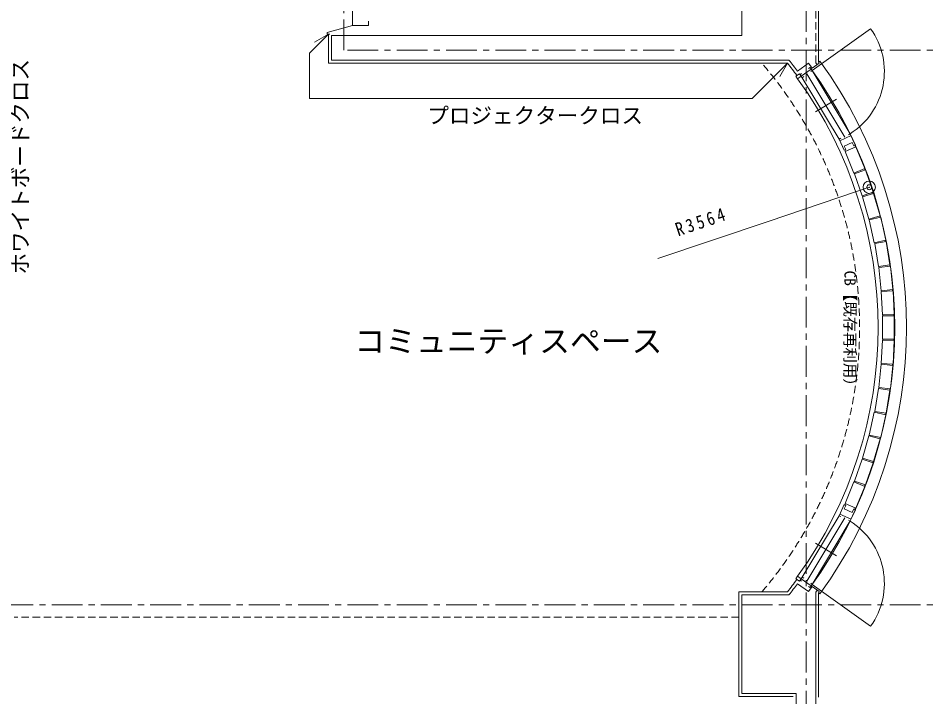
# Model space of a CAD drawing. Units: millimetres at full size, sheet at 1:50; details may follow other scales. Extents: x -18293 to 19316, y -13157 to 12422.
# Drawn here: x 2965 to 10361, y -2837 to 2671 of the extents above; entities that cross this region are included whole.
import ezdxf
from ezdxf.enums import TextEntityAlignment as Align

# ---------------------------------------------------------------- set-up
doc = ezdxf.new("R2010")
doc.units = ezdxf.units.MM
doc.header["$LTSCALE"] = 50
doc.header["$PDMODE"] = 32
doc.header["$PDSIZE"] = 40
doc.linetypes.add('CHAIN1', pattern=[8, 5, -1, 1, -1])
doc.linetypes.add('DASHED1', pattern=[1.8, 1.2, -0.6])
for name, color, linetype, lineweight in [('1-1_表（文字_固定）', 4, 'Continuous', 9), ('1-2', 3, 'Continuous', 18), ('1-3', 7, 'Continuous', 13), ('1-4', 4, 'Continuous', 9), ('1-8', 4, 'Continuous', 9), ('1-B', 4, 'Continuous', 9)]:
    doc.layers.add(name, color=color, linetype=linetype, lineweight=lineweight)
doc.layers.add('1-5_建具姿図', color=3, linetype='Continuous')
doc.styles.add('ＭＳ ゴシック', font='')
doc.styles.get('ＭＳ ゴシック').set_extended_font_data('MS Gothic')

msp = doc.modelspace()

# ---------------------------------------------------------------- linework, layer by layer
at = {"layer": '1-1_表（文字_固定）', "linetype": 'CHAIN1'}
for p, q in [((5607.18, 2410.61), (5607.18, 9360.61)), ((9357.18, -8639.39), (9357.18, 9360.61)), ((13486.5, 2410.61), (5607.18, 2410.61)), ((13486.5, -2089.39), (-14692.82, -2089.39))]:
    msp.add_line(p, q, dxfattribs=at)
at = {"layer": '1-2'}
for p, q in [((9457.18, 3160.61), (9457.18, 2314.61)), ((8837.18, 2530.61), (8837.18, 2930.61)), ((5482.18, 2305.61), (5482.18, 2540.68)), ((5707.18, 2530.61), (5507.18, 2530.61)), ((5707.18, 2530.61), (8837.18, 2530.61)), ((9206.8, 2305.61), (5482.18, 2305.61)), ((9407.38, 2264.08), (9464.29, 2304.79)), ((9206.8, -1984.39), (8812.18, -1984.39)), ((8812.18, -2834.39), (8812.18, -1984.39)), ((9407.38, -1942.85), (9464.29, -1983.57)), ((9457.18, -2839.39), (9457.18, -1993.38)), ((8812.18, -2834.39), (9252.18, -2834.39))]:
    msp.add_line(p, q, dxfattribs=at)
for radius, start, end in [(3459.06, 36.24456, 38.32418), (3664.06, 35.81655, 36.00602), (3459.06, 321.67582, 323.75544), (3664.06, 323.99398, 324.18345)]:
    msp.add_arc((6493.12, 160.61), radius, start, end, dxfattribs=at)
at = {"layer": '1-3', "linetype": 'DASHED1'}
msp.add_line((9437.18, 2308.1), (9437.18, 4860.61), dxfattribs=at)
at = {"layer": '1-3'}
for p, q in [((5507.18, 2330.61), (5507.18, 2530.61)), ((9218.88, 2330.61), (5507.18, 2330.61)), ((9378.29, -1983.52), (9288.33, -1919.16)), ((9407.38, -1942.85), (9378.29, -1983.52)), ((8837.18, -2809.39), (8837.18, -2009.39)), ((9218.88, -2009.39), (8837.18, -2009.39)), ((8837.18, -2809.39), (9277.18, -2809.39)), ((9277.18, -3984.39), (9277.18, -2809.39))]:
    msp.add_line(p, q, dxfattribs=at)
msp.add_lwpolyline([(9407.38, 2264.08), (9378.29, 2304.74), (9288.33, 2240.39)], dxfattribs=at)
for start, end in [(36.65098, 38.52354), (321.47646, 323.34902)]:
    msp.add_arc((6493.12, 160.61), 3484.06, start, end, dxfattribs=at)
at = {"layer": '1-4'}
for p, q in [((9881.49, 2584.84), (9407.98, 2246.06)), ((9458.43, 2312.9), (9470.6, 2321.68)), ((9303.37, 2220.41), (9274.88, 2200.02)), ((9309.19, 2212.27), (9303.37, 2220.41)), ((9321.39, 2221), (9309.19, 2212.27)), ((9399.25, 2258.26), (9317.92, 2200.07)), ((9673.4, 1705.47), (9365.08, 2220.38)), ((9390.52, 2270.46), (9378.32, 2261.73)), ((9407.98, 2246.06), (9390.52, 2270.46)), ((9407.98, 2246.06), (9395.78, 2237.33)), ((9716.3, 1731.16), (9407.98, 2246.06)), ((9289.43, 2179.69), (9274.88, 2200.02)), ((9317.92, 2200.07), (9289.43, 2179.69)), ((9326.65, 2187.88), (9309.19, 2212.27)), ((9338.85, 2196.6), (9326.65, 2187.88)), ((9326.65, 2187.88), (9625.21, 1689.88)), ((9605.03, 2014.3), (9433.44, 1911.55)), ((9631.41, 1676.22), (9722.49, 1717.49)), ((9702.63, 1724.97), (9716.3, 1731.16)), ((9716.3, 1731.16), (9757.58, 1640.07)), ((9625.21, 1689.88), (9638.88, 1696.07)), ((9625.21, 1689.88), (9666.49, 1598.8)), ((9731.53, 1661.21), (9667.77, 1632.31)), ((9667.77, 1632.31), (9680.16, 1604.99)), ((9731.53, 1661.21), (9743.91, 1633.88)), ((9757.58, 1640.07), (9743.91, 1633.88)), ((9759.93, 1624.85), (9753.81, 1638.37)), ((9680.16, 1604.99), (9666.49, 1598.8)), ((9677.51, 1591.21), (9672.78, 1601.65)), ((9674.74, 1590.08), (9762.71, 1625.98)), ((9674.75, 1590.08), (9746.55, 1414.17)), ((9762.71, 1625.98), (9834.51, 1450.07)), ((9746.53, 1414.16), (9834.51, 1450.07)), ((9749.33, 1415.3), (9751.66, 1408.61)), ((9749.72, 1407.93), (9839.47, 1439.14)), ((9749.74, 1407.94), (9812.14, 1228.48)), ((9831.73, 1448.93), (9835.6, 1437.8)), ((9839.47, 1439.14), (9901.87, 1259.68)), ((9870.57, 1298.75), (9775.8, 1266.82)), ((9812.12, 1228.47), (9901.87, 1259.68)), ((9899.04, 1258.7), (9902.34, 1247.33)), ((9905.54, 1248.26), (9814.29, 1221.82)), ((9866.9, 1040.24), (9814.29, 1221.82)), ((9814.95, 1229.46), (9816.95, 1222.59)), ((9958.41, 1065.76), (9905.54, 1248.26)), ((9958.41, 1065.76), (9866.9, 1040.24)), ((9963.25, 1054.55), (9870.44, 1034.2)), ((9873.37, 1034.84), (9871.51, 1041.52)), ((9960.32, 1053.9), (9957.11, 1065.4)), ((9963.24, 1054.54), (10003.92, 868.95)), ((9870.44, 1034.2), (9911.12, 848.61)), ((10003.93, 868.95), (9911.12, 848.61)), ((9914.25, 842.35), (10008.04, 857.47)), ((9914.25, 842.35), (9944.5, 654.77)), ((9917.21, 842.82), (9915.72, 849.62)), ((10005.08, 856.99), (10002.52, 868.64)), ((10008.04, 857.47), (10038.29, 669.89)), ((10038.29, 669.89), (9944.48, 654.77)), ((10038.48, 657.85), (10036.59, 669.62)), ((10041.47, 658.17), (9946.99, 648.23)), ((9946.99, 648.23), (9966.86, 459.27)), ((9949.97, 648.54), (9948.85, 655.47)), ((10041.47, 658.17), (10061.34, 469.21)), ((10061.34, 469.21), (9966.86, 459.27)), ((10063.08, 457.34), (9967.5, 452.3)), ((9967.5, 452.3), (9977.5, 262.56)), ((9970.5, 452.46), (9969.75, 459.58)), ((10060.09, 457.18), (10058.85, 468.95)), ((10063.08, 457.34), (10073.08, 267.6)), ((10073.08, 267.6), (9977.5, 262.56)), ((9981.42, 255.6), (9981.04, 262.75)), ((10070.42, 255.6), (10069.8, 267.43)), ((10073.42, 255.6), (10073.42, 65.62)), ((9967.5, -131.08), (9977.5, 58.66)), ((10073.08, 53.63), (9977.5, 58.66)), ((10073.42, 65.62), (9978.42, 65.62)), ((9981.42, 65.62), (9981.04, 58.47)), ((10063.08, -136.11), (10073.08, 53.63)), ((10070.42, 65.62), (10069.8, 53.8)), ((9946.99, -327), (9966.86, -138.05)), ((10061.34, -147.98), (9966.86, -138.05)), ((10063.08, -136.11), (9967.5, -131.08)), ((9970.5, -131.23), (9969.75, -138.35)), ((10060.09, -135.95), (10058.85, -147.72)), ((10041.47, -336.94), (10061.34, -147.98)), ((9914.25, -521.12), (9944.5, -333.54)), ((10041.47, -336.94), (9946.99, -327)), ((9949.97, -327.32), (9948.85, -334.25)), ((10038.48, -336.63), (10036.59, -348.39)), ((9870.44, -712.98), (9911.12, -527.38)), ((10003.93, -547.73), (9911.12, -527.38)), ((9914.25, -521.12), (10008.04, -536.24)), ((9917.21, -521.6), (9915.72, -528.39)), ((9963.24, -733.32), (10003.92, -547.72)), ((10005.08, -535.77), (10002.52, -547.42)), ((9866.9, -719.01), (9814.29, -900.59)), ((9958.41, -744.54), (9866.9, -719.01)), ((9963.25, -733.32), (9870.44, -712.98)), ((9873.37, -713.62), (9871.51, -720.3)), ((9960.32, -732.68), (9957.11, -744.17)), ((9958.41, -744.54), (9905.54, -927.03)), ((9749.74, -1086.72), (9812.14, -907.26)), ((9812.12, -907.25), (9901.87, -938.46)), ((9905.54, -927.03), (9814.29, -900.59)), ((9814.95, -908.23), (9816.95, -901.36)), ((9839.47, -1117.92), (9901.87, -938.46)), ((9899.04, -937.47), (9902.34, -926.1)), ((9674.75, -1268.86), (9746.55, -1092.94)), ((9746.53, -1092.94), (9834.51, -1128.84)), ((9749.33, -1094.08), (9751.66, -1087.38)), ((9749.72, -1086.71), (9839.47, -1117.92)), ((9762.71, -1304.76), (9834.51, -1128.84)), ((9831.73, -1127.71), (9835.6, -1116.57)), ((9625.21, -1368.65), (9666.49, -1277.57)), ((9680.16, -1283.76), (9666.49, -1277.57)), ((9667.77, -1311.09), (9680.16, -1283.76)), ((9731.53, -1339.98), (9667.77, -1311.09)), ((9677.51, -1269.98), (9672.78, -1280.42)), ((9674.74, -1268.85), (9762.71, -1304.76)), ((9731.53, -1339.98), (9743.91, -1312.66)), ((9759.93, -1303.62), (9753.81, -1317.14)), ((9326.65, -1866.65), (9625.21, -1368.65)), ((9673.4, -1384.25), (9365.08, -1899.15)), ((9625.21, -1368.65), (9638.88, -1374.84)), ((9631.41, -1354.99), (9722.49, -1396.27)), ((9702.63, -1403.74), (9716.3, -1409.93)), ((9716.3, -1409.93), (9407.98, -1924.84)), ((9605.03, -1693.07), (9433.44, -1590.32)), ((9289.43, -1858.46), (9274.88, -1878.8)), ((9303.37, -1899.18), (9274.88, -1878.8)), ((9317.92, -1878.85), (9289.43, -1858.46)), ((9309.19, -1891.05), (9303.37, -1899.18)), ((9326.65, -1866.65), (9309.19, -1891.05)), ((9321.39, -1899.78), (9309.19, -1891.05)), ((9399.25, -1937.04), (9317.92, -1878.85)), ((9338.85, -1875.38), (9326.65, -1866.65)), ((9407.98, -1924.84), (9395.78, -1916.11)), ((9881.49, -2263.62), (9407.98, -1924.84)), ((9458.43, -1991.68), (9470.6, -2000.45))]:
    msp.add_line(p, q, dxfattribs=at)
for points in [[(10073.42, 255.6), (9978.42, 255.6), (9978.42, 65.62)], [(10008.04, -536.24), (10038.29, -348.67), (9944.48, -333.54)], [(9716.3, -1409.93), (9757.58, -1318.85), (9743.91, -1312.66)], [(9407.98, -1924.84), (9390.52, -1949.23), (9378.32, -1940.51)]]:
    msp.add_lwpolyline(points, dxfattribs=at)
for centre, radius, start, end in [((9395.78, 2237.33), 597.23, 302.34729, 35.58199), ((6493.12, 160.61), 3644.06, 35.81784, 36.10809), ((6493.12, 160.61), 3679.06, 324.02772, 35.97228), ((6493.12, 160.61), 3584.06, 324.02772, 35.97228), ((6493.12, 160.61), 3449.06, 324.16883, 35.83117), ((9395.78, -1916.11), 597.23, 324.41801, 57.65271), ((6493.12, 160.61), 3644.06, 323.89191, 324.18216)]:
    msp.add_arc(centre, radius, start, end, dxfattribs=at)
at = {"layer": '1-8'}
for p, q in [((5677.18, 2610.61), (5472.18, 2555.68)), ((5472.18, 2540.68), (5472.18, 2555.68)), ((5472.18, 2540.68), (5492.18, 2540.68)), ((9437.18, -4039.39), (9437.18, -1986.87))]:
    msp.add_line(p, q, dxfattribs=at)
at = {"layer": '1-8', "linetype": 'DASHED1'}
msp.add_line((8812.18, -2189.39), (2932.18, -2189.39), dxfattribs=at)
at = {"layer": '1-8'}
for points in [[(5677.18, 2760.61), (5677.18, 2610.61), (5807.18, 2610.61), (5807.18, 2645.61)], [(9775.8, 1266.82), (9048.9, 1021.86), (8155.91, 720.94)]]:
    msp.add_lwpolyline(points, dxfattribs=at)
msp.add_circle((9870.57, 1298.75), 50, dxfattribs=at)
at = {"layer": '1-8', "color": 2, "linetype": 'DASHED1', "lineweight": 13}
msp.add_arc((6493.12, 160.61), 3299.06, 319.44447, 40.55553, dxfattribs=at)
at = {"layer": '1-8'}
msp.add_point((9870.57, 1298.75), dxfattribs=at)
at = {"layer": '1-B'}
for p, q in [((5482.18, 2540.68), (5368.88, 2475.27)), ((9206.8, 2305.61), (8919.21, 2018.02)), ((9206.8, 2305.61), (9144.94, 2198.46))]:
    msp.add_line(p, q, dxfattribs=at)
msp.add_lwpolyline([(5482.18, 2540.68), (5327.66, 2386.17), (5327.66, 2018.02), (8919.21, 2018.02)], dxfattribs=at)

# ---------------------------------------------------------------- texts
at = {"layer": '1-4', "style": 'ＭＳ ゴシック'}
msp.add_text('CB【既存再利用）', height=91.64, rotation=270, dxfattribs=at).set_placement((9641.56, 622.78), align=Align.BOTTOM_LEFT)
at = {"layer": '1-5_建具姿図', "style": 'ＭＳ ゴシック'}
msp.add_text('コミュニティスペース', height=183.3, dxfattribs=at).set_placement((5691.97, -96.55), align=Align.BOTTOM_LEFT)
at = {"layer": '1-5_建具姿図', "insert": (8320.56, 897.78), "char_height": 110, "attachment_point": 7, "rotation": 18.623, "style": 'ＭＳ ゴシック'}
msp.add_mtext('\\T1.38;\\W0.85;R3564', dxfattribs=at)
at = {"layer": '1-B', "color": 3, "style": 'ＭＳ ゴシック'}
msp.add_text('ホワイトボードクロス', height=128.3, rotation=90, dxfattribs=at).set_placement((3085.19, 590.06), align=Align.BOTTOM_LEFT)
msp.add_text('プロジェクタークロス', height=128.3, dxfattribs=at).set_placement((6284.63, 1777.88), align=Align.BOTTOM_LEFT)

doc.saveas('drawing.dxf')
